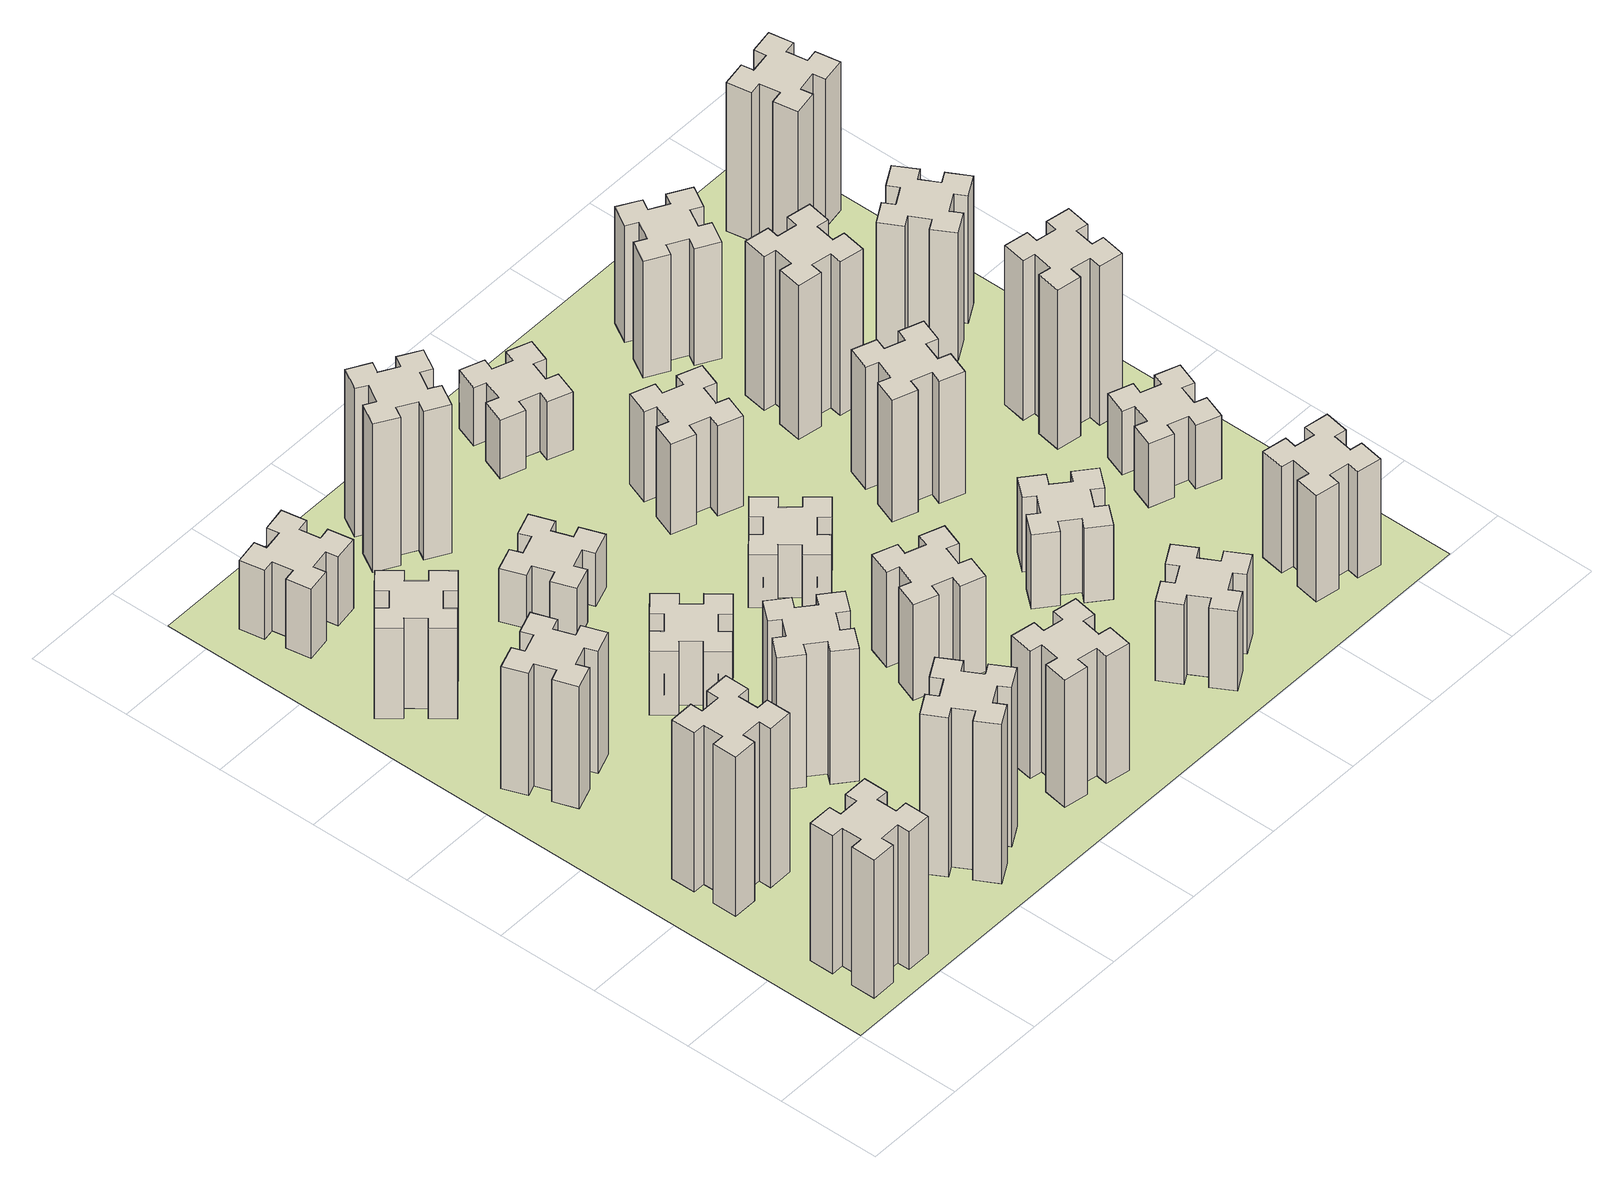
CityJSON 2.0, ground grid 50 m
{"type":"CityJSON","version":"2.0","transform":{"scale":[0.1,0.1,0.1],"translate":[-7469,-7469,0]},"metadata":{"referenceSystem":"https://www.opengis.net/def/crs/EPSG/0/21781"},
"CityObjects":{
"building1":{"type":"Building","attributes":{"class":"1000","function":"1000","usage":"1000","yearOfConstruction":2016,"roofType":"1000","measuredHeight":78,"storeysAboveGround":30,"storeysBelowGround":0},"geometry":[{"type":"Solid","lod":"1","boundaries":[[[[0,1,2,3,4,5,6,7,8,9,10,11,12,13,14,15,16,17,18,19]],[[17,16,20,21]],[[16,15,22,20]],[[15,14,23,22]],[[14,13,24,23]],[[13,12,25,24]],[[12,11,26,25]],[[11,10,27,26]],[[10,9,28,27]],[[9,8,29,28]],[[8,7,30,29]],[[7,6,31,30]],[[6,5,32,31]],[[5,4,33,32]],[[4,3,34,33]],[[3,2,35,34]],[[2,1,36,35]],[[1,0,37,36]],[[0,19,38,37]],[[19,18,39,38]],[[18,17,21,39]],[[24,25,26,27,28,29,30,31,32,33,34,35,36,37,38,39,21,20,22,23]]]]}]},
"building2":{"type":"Building","attributes":{"class":"1000","function":"1000","usage":"1000","yearOfConstruction":2016,"roofType":"1000","measuredHeight":90,"storeysAboveGround":30,"storeysBelowGround":0},"geometry":[{"type":"Solid","lod":"1","boundaries":[[[[40,41,42,43,44,45,46,47,48,49,50,51,52,53,54,55,56,57,58,59]],[[57,56,60,61]],[[56,55,62,60]],[[55,54,63,62]],[[54,53,64,63]],[[53,52,65,64]],[[52,51,66,65]],[[51,50,67,66]],[[50,49,68,67]],[[49,48,69,68]],[[48,47,70,69]],[[47,46,71,70]],[[46,45,72,71]],[[45,44,73,72]],[[44,43,74,73]],[[43,42,75,74]],[[42,41,76,75]],[[41,40,77,76]],[[40,59,78,77]],[[59,58,79,78]],[[58,57,61,79]],[[64,65,66,67,68,69,70,71,72,73,74,75,76,77,78,79,61,60,62,63]]]]}]},
"building3":{"type":"Building","attributes":{"class":"1000","function":"1000","usage":"1000","yearOfConstruction":2016,"roofType":"1000","measuredHeight":69,"storeysAboveGround":30,"storeysBelowGround":0},"geometry":[{"type":"Solid","lod":"1","boundaries":[[[[80,81,82,83,84,85,86,87,88,89,90,91,92,93,94,95,96,97,98,99]],[[97,96,100,101]],[[96,95,102,100]],[[95,94,103,102]],[[94,93,104,103]],[[93,92,105,104]],[[92,91,106,105]],[[91,90,107,106]],[[90,89,108,107]],[[89,88,109,108]],[[88,87,110,109]],[[87,86,111,110]],[[86,85,112,111]],[[85,84,113,112]],[[84,83,114,113]],[[83,82,115,114]],[[82,81,116,115]],[[81,80,117,116]],[[80,99,118,117]],[[99,98,119,118]],[[98,97,101,119]],[[104,105,106,107,108,109,110,111,112,113,114,115,116,117,118,119,101,100,102,103]]]]}]},
"building4":{"type":"Building","attributes":{"class":"1000","function":"1000","usage":"1000","yearOfConstruction":2016,"roofType":"1000","measuredHeight":51,"storeysAboveGround":30,"storeysBelowGround":0},"geometry":[{"type":"Solid","lod":"1","boundaries":[[[[120,121,122,123,124,125,126,127,128,129,130,131,132,133,134,135,136,137,138,139]],[[137,136,140,141]],[[136,135,142,140]],[[135,134,143,142]],[[134,133,144,143]],[[133,132,145,144]],[[132,131,146,145]],[[131,130,147,146]],[[130,129,148,147]],[[129,128,149,148]],[[128,127,150,149]],[[127,126,151,150]],[[126,125,152,151]],[[125,124,153,152]],[[124,123,154,153]],[[123,122,155,154]],[[122,121,156,155]],[[121,120,157,156]],[[120,139,158,157]],[[139,138,159,158]],[[138,137,141,159]],[[144,145,146,147,148,149,150,151,152,153,154,155,156,157,158,159,141,140,142,143]]]]}]},
"building5":{"type":"Building","attributes":{"class":"1000","function":"1000","usage":"1000","yearOfConstruction":2016,"roofType":"1000","measuredHeight":90,"storeysAboveGround":30,"storeysBelowGround":0},"geometry":[{"type":"Solid","lod":"1","boundaries":[[[[160,161,162,163,164,165,166,167,168,169,170,171,172,173,174,175,176,177,178,179]],[[177,176,180,181]],[[176,175,182,180]],[[175,174,183,182]],[[174,173,184,183]],[[173,172,185,184]],[[172,171,186,185]],[[171,170,187,186]],[[170,169,188,187]],[[169,168,189,188]],[[168,167,190,189]],[[167,166,191,190]],[[166,165,192,191]],[[165,164,193,192]],[[164,163,194,193]],[[163,162,195,194]],[[162,161,196,195]],[[161,160,197,196]],[[160,179,198,197]],[[179,178,199,198]],[[178,177,181,199]],[[184,185,186,187,188,189,190,191,192,193,194,195,196,197,198,199,181,180,182,183]]]]}]},
"building6":{"type":"Building","attributes":{"class":"1000","function":"1000","usage":"1000","yearOfConstruction":2016,"roofType":"1000","measuredHeight":39,"storeysAboveGround":30,"storeysBelowGround":0},"geometry":[{"type":"Solid","lod":"1","boundaries":[[[[200,201,202,203,204,205,206,207,208,209,210,211,212,213,214,215,216,217,218,219]],[[217,216,220,221]],[[216,215,222,220]],[[215,214,223,222]],[[214,213,224,223]],[[213,212,225,224]],[[212,211,226,225]],[[211,210,227,226]],[[210,209,228,227]],[[209,208,229,228]],[[208,207,230,229]],[[207,206,231,230]],[[206,205,232,231]],[[205,204,233,232]],[[204,203,234,233]],[[203,202,235,234]],[[202,201,236,235]],[[201,200,237,236]],[[200,219,238,237]],[[219,218,239,238]],[[218,217,221,239]],[[224,225,226,227,228,229,230,231,232,233,234,235,236,237,238,239,221,220,222,223]]]]}]},
"building7":{"type":"Building","attributes":{"class":"1000","function":"1000","usage":"1000","yearOfConstruction":2016,"roofType":"1000","measuredHeight":75,"storeysAboveGround":30,"storeysBelowGround":0},"geometry":[{"type":"Solid","lod":"1","boundaries":[[[[240,241,242,243,244,245,246,247,248,249,250,251,252,253,254,255,256,257,258,259]],[[257,256,260,261]],[[256,255,262,260]],[[255,254,263,262]],[[254,253,264,263]],[[253,252,265,264]],[[252,251,266,265]],[[251,250,267,266]],[[250,249,268,267]],[[249,248,269,268]],[[248,247,270,269]],[[247,246,271,270]],[[246,245,272,271]],[[245,244,273,272]],[[244,243,274,273]],[[243,242,275,274]],[[242,241,276,275]],[[241,240,277,276]],[[240,259,278,277]],[[259,258,279,278]],[[258,257,261,279]],[[264,265,266,267,268,269,270,271,272,273,274,275,276,277,278,279,261,260,262,263]]]]}]},
"building8":{"type":"Building","attributes":{"class":"1000","function":"1000","usage":"1000","yearOfConstruction":2016,"roofType":"1000","measuredHeight":36,"storeysAboveGround":30,"storeysBelowGround":0},"geometry":[{"type":"Solid","lod":"1","boundaries":[[[[280,281,282,283,284,285,286,287,288,289,290,291,292,293,294,295,296,297,298,299]],[[297,296,300,301]],[[296,295,302,300]],[[295,294,303,302]],[[294,293,304,303]],[[293,292,305,304]],[[292,291,306,305]],[[291,290,307,306]],[[290,289,308,307]],[[289,288,309,308]],[[288,287,310,309]],[[287,286,311,310]],[[286,285,312,311]],[[285,284,313,312]],[[284,283,314,313]],[[283,282,315,314]],[[282,281,316,315]],[[281,280,317,316]],[[280,299,318,317]],[[299,298,319,318]],[[298,297,301,319]],[[304,305,306,307,308,309,310,311,312,313,314,315,316,317,318,319,301,300,302,303]]]]}]},
"building9":{"type":"Building","attributes":{"class":"1000","function":"1000","usage":"1000","yearOfConstruction":2016,"roofType":"1000","measuredHeight":72,"storeysAboveGround":30,"storeysBelowGround":0},"geometry":[{"type":"Solid","lod":"1","boundaries":[[[[320,321,322,323,324,325,326,327,328,329,330,331,332,333,334,335,336,337,338,339]],[[337,336,340,341]],[[336,335,342,340]],[[335,334,343,342]],[[334,333,344,343]],[[333,332,345,344]],[[332,331,346,345]],[[331,330,347,346]],[[330,329,348,347]],[[329,328,349,348]],[[328,327,350,349]],[[327,326,351,350]],[[326,325,352,351]],[[325,324,353,352]],[[324,323,354,353]],[[323,322,355,354]],[[322,321,356,355]],[[321,320,357,356]],[[320,339,358,357]],[[339,338,359,358]],[[338,337,341,359]],[[344,345,346,347,348,349,350,351,352,353,354,355,356,357,358,359,341,340,342,343]]]]}]},
"building10":{"type":"Building","attributes":{"class":"1000","function":"1000","usage":"1000","yearOfConstruction":2016,"roofType":"1000","measuredHeight":30,"storeysAboveGround":30,"storeysBelowGround":0},"geometry":[{"type":"Solid","lod":"1","boundaries":[[[[360,361,362,363,364,365,366,367,368,369,370,371,372,373,374,375,376,377,378,379]],[[377,376,380,381]],[[376,375,382,380]],[[375,374,383,382]],[[374,373,384,383]],[[373,372,385,384]],[[372,371,386,385]],[[371,370,387,386]],[[370,369,388,387]],[[369,368,389,388]],[[368,367,390,389]],[[367,366,391,390]],[[366,365,392,391]],[[365,364,393,392]],[[364,363,394,393]],[[363,362,395,394]],[[362,361,396,395]],[[361,360,397,396]],[[360,379,398,397]],[[379,378,399,398]],[[378,377,381,399]],[[384,385,386,387,388,389,390,391,392,393,394,395,396,397,398,399,381,380,382,383]]]]}]},
"building11":{"type":"Building","attributes":{"class":"1000","function":"1000","usage":"1000","yearOfConstruction":2016,"roofType":"1000","measuredHeight":84,"storeysAboveGround":30,"storeysBelowGround":0},"geometry":[{"type":"Solid","lod":"1","boundaries":[[[[400,401,402,403,404,405,406,407,408,409,410,411,412,413,414,415,416,417,418,419]],[[417,416,420,421]],[[416,415,422,420]],[[415,414,423,422]],[[414,413,424,423]],[[413,412,425,424]],[[412,411,426,425]],[[411,410,427,426]],[[410,409,428,427]],[[409,408,429,428]],[[408,407,430,429]],[[407,406,431,430]],[[406,405,432,431]],[[405,404,433,432]],[[404,403,434,433]],[[403,402,435,434]],[[402,401,436,435]],[[401,400,437,436]],[[400,419,438,437]],[[419,418,439,438]],[[418,417,421,439]],[[424,425,426,427,428,429,430,431,432,433,434,435,436,437,438,439,421,420,422,423]]]]}]},
"building12":{"type":"Building","attributes":{"class":"1000","function":"1000","usage":"1000","yearOfConstruction":2016,"roofType":"1000","measuredHeight":54,"storeysAboveGround":30,"storeysBelowGround":0},"geometry":[{"type":"Solid","lod":"1","boundaries":[[[[440,441,442,443,444,445,446,447,448,449,450,451,452,453,454,455,456,457,458,459]],[[457,456,460,461]],[[456,455,462,460]],[[455,454,463,462]],[[454,453,464,463]],[[453,452,465,464]],[[452,451,466,465]],[[451,450,467,466]],[[450,449,468,467]],[[449,448,469,468]],[[448,447,470,469]],[[447,446,471,470]],[[446,445,472,471]],[[445,444,473,472]],[[444,443,474,473]],[[443,442,475,474]],[[442,441,476,475]],[[441,440,477,476]],[[440,459,478,477]],[[459,458,479,478]],[[458,457,461,479]],[[464,465,466,467,468,469,470,471,472,473,474,475,476,477,478,479,461,460,462,463]]]]}]},
"building13":{"type":"Building","attributes":{"class":"1000","function":"1000","usage":"1000","yearOfConstruction":2016,"roofType":"1000","measuredHeight":30,"storeysAboveGround":30,"storeysBelowGround":0},"geometry":[{"type":"Solid","lod":"1","boundaries":[[[[480,481,482,483,484,485,486,487,488,489,490,491,492,493,494,495,496,497,498,499]],[[497,496,500,501]],[[496,495,502,500]],[[495,494,503,502]],[[494,493,504,503]],[[493,492,505,504]],[[492,491,506,505]],[[491,490,507,506]],[[490,489,508,507]],[[489,488,509,508]],[[488,487,510,509]],[[487,486,511,510]],[[486,485,512,511]],[[485,484,513,512]],[[484,483,514,513]],[[483,482,515,514]],[[482,481,516,515]],[[481,480,517,516]],[[480,499,518,517]],[[499,498,519,518]],[[498,497,501,519]],[[504,505,506,507,508,509,510,511,512,513,514,515,516,517,518,519,501,500,502,503]]]]}]},
"building14":{"type":"Building","attributes":{"class":"1000","function":"1000","usage":"1000","yearOfConstruction":2016,"roofType":"1000","measuredHeight":45,"storeysAboveGround":30,"storeysBelowGround":0},"geometry":[{"type":"Solid","lod":"1","boundaries":[[[[520,521,522,523,524,525,526,527,528,529,530,531,532,533,534,535,536,537,538,539]],[[537,536,540,541]],[[536,535,542,540]],[[535,534,543,542]],[[534,533,544,543]],[[533,532,545,544]],[[532,531,546,545]],[[531,530,547,546]],[[530,529,548,547]],[[529,528,549,548]],[[528,527,550,549]],[[527,526,551,550]],[[526,525,552,551]],[[525,524,553,552]],[[524,523,554,553]],[[523,522,555,554]],[[522,521,556,555]],[[521,520,557,556]],[[520,539,558,557]],[[539,538,559,558]],[[538,537,541,559]],[[544,545,546,547,548,549,550,551,552,553,554,555,556,557,558,559,541,540,542,543]]]]}]},
"building15":{"type":"Building","attributes":{"class":"1000","function":"1000","usage":"1000","yearOfConstruction":2016,"roofType":"1000","measuredHeight":51,"storeysAboveGround":30,"storeysBelowGround":0},"geometry":[{"type":"Solid","lod":"1","boundaries":[[[[560,561,562,563,564,565,566,567,568,569,570,571,572,573,574,575,576,577,578,579]],[[577,576,580,581]],[[576,575,582,580]],[[575,574,583,582]],[[574,573,584,583]],[[573,572,585,584]],[[572,571,586,585]],[[571,570,587,586]],[[570,569,588,587]],[[569,568,589,588]],[[568,567,590,589]],[[567,566,591,590]],[[566,565,592,591]],[[565,564,593,592]],[[564,563,594,593]],[[563,562,595,594]],[[562,561,596,595]],[[561,560,597,596]],[[560,579,598,597]],[[579,578,599,598]],[[578,577,581,599]],[[584,585,586,587,588,589,590,591,592,593,594,595,596,597,598,599,581,580,582,583]]]]}]},
"building16":{"type":"Building","attributes":{"class":"1000","function":"1000","usage":"1000","yearOfConstruction":2016,"roofType":"1000","measuredHeight":33,"storeysAboveGround":30,"storeysBelowGround":0},"geometry":[{"type":"Solid","lod":"1","boundaries":[[[[600,601,602,603,604,605,606,607,608,609,610,611,612,613,614,615,616,617,618,619]],[[617,616,620,621]],[[616,615,622,620]],[[615,614,623,622]],[[614,613,624,623]],[[613,612,625,624]],[[612,611,626,625]],[[611,610,627,626]],[[610,609,628,627]],[[609,608,629,628]],[[608,607,630,629]],[[607,606,631,630]],[[606,605,632,631]],[[605,604,633,632]],[[604,603,634,633]],[[603,602,635,634]],[[602,601,636,635]],[[601,600,637,636]],[[600,619,638,637]],[[619,618,639,638]],[[618,617,621,639]],[[624,625,626,627,628,629,630,631,632,633,634,635,636,637,638,639,621,620,622,623]]]]}]},
"building17":{"type":"Building","attributes":{"class":"1000","function":"1000","usage":"1000","yearOfConstruction":2016,"roofType":"1000","measuredHeight":42,"storeysAboveGround":30,"storeysBelowGround":0},"geometry":[{"type":"Solid","lod":"1","boundaries":[[[[640,641,642,643,644,645,646,647,648,649,650,651,652,653,654,655,656,657,658,659]],[[657,656,660,661]],[[656,655,662,660]],[[655,654,663,662]],[[654,653,664,663]],[[653,652,665,664]],[[652,651,666,665]],[[651,650,667,666]],[[650,649,668,667]],[[649,648,669,668]],[[648,647,670,669]],[[647,646,671,670]],[[646,645,672,671]],[[645,644,673,672]],[[644,643,674,673]],[[643,642,675,674]],[[642,641,676,675]],[[641,640,677,676]],[[640,659,678,677]],[[659,658,679,678]],[[658,657,661,679]],[[664,665,666,667,668,669,670,671,672,673,674,675,676,677,678,679,661,660,662,663]]]]}]},
"building18":{"type":"Building","attributes":{"class":"1000","function":"1000","usage":"1000","yearOfConstruction":2016,"roofType":"1000","measuredHeight":69,"storeysAboveGround":30,"storeysBelowGround":0},"geometry":[{"type":"Solid","lod":"1","boundaries":[[[[680,681,682,683,684,685,686,687,688,689,690,691,692,693,694,695,696,697,698,699]],[[697,696,700,701]],[[696,695,702,700]],[[695,694,703,702]],[[694,693,704,703]],[[693,692,705,704]],[[692,691,706,705]],[[691,690,707,706]],[[690,689,708,707]],[[689,688,709,708]],[[688,687,710,709]],[[687,686,711,710]],[[686,685,712,711]],[[685,684,713,712]],[[684,683,714,713]],[[683,682,715,714]],[[682,681,716,715]],[[681,680,717,716]],[[680,699,718,717]],[[699,698,719,718]],[[698,697,701,719]],[[704,705,706,707,708,709,710,711,712,713,714,715,716,717,718,719,701,700,702,703]]]]}]},
"building19":{"type":"Building","attributes":{"class":"1000","function":"1000","usage":"1000","yearOfConstruction":2016,"roofType":"1000","measuredHeight":60,"storeysAboveGround":30,"storeysBelowGround":0},"geometry":[{"type":"Solid","lod":"1","boundaries":[[[[720,721,722,723,724,725,726,727,728,729,730,731,732,733,734,735,736,737,738,739]],[[737,736,740,741]],[[736,735,742,740]],[[735,734,743,742]],[[734,733,744,743]],[[733,732,745,744]],[[732,731,746,745]],[[731,730,747,746]],[[730,729,748,747]],[[729,728,749,748]],[[728,727,750,749]],[[727,726,751,750]],[[726,725,752,751]],[[725,724,753,752]],[[724,723,754,753]],[[723,722,755,754]],[[722,721,756,755]],[[721,720,757,756]],[[720,739,758,757]],[[739,738,759,758]],[[738,737,741,759]],[[744,745,746,747,748,749,750,751,752,753,754,755,756,757,758,759,741,740,742,743]]]]}]},
"building20":{"type":"Building","attributes":{"class":"1000","function":"1000","usage":"1000","yearOfConstruction":2016,"roofType":"1000","measuredHeight":87,"storeysAboveGround":30,"storeysBelowGround":0},"geometry":[{"type":"Solid","lod":"1","boundaries":[[[[760,761,762,763,764,765,766,767,768,769,770,771,772,773,774,775,776,777,778,779]],[[777,776,780,781]],[[776,775,782,780]],[[775,774,783,782]],[[774,773,784,783]],[[773,772,785,784]],[[772,771,786,785]],[[771,770,787,786]],[[770,769,788,787]],[[769,768,789,788]],[[768,767,790,789]],[[767,766,791,790]],[[766,765,792,791]],[[765,764,793,792]],[[764,763,794,793]],[[763,762,795,794]],[[762,761,796,795]],[[761,760,797,796]],[[760,779,798,797]],[[779,778,799,798]],[[778,777,781,799]],[[784,785,786,787,788,789,790,791,792,793,794,795,796,797,798,799,781,780,782,783]]]]}]},
"building21":{"type":"Building","attributes":{"class":"1000","function":"1000","usage":"1000","yearOfConstruction":2016,"roofType":"1000","measuredHeight":66,"storeysAboveGround":30,"storeysBelowGround":0},"geometry":[{"type":"Solid","lod":"1","boundaries":[[[[800,801,802,803,804,805,806,807,808,809,810,811,812,813,814,815,816,817,818,819]],[[817,816,820,821]],[[816,815,822,820]],[[815,814,823,822]],[[814,813,824,823]],[[813,812,825,824]],[[812,811,826,825]],[[811,810,827,826]],[[810,809,828,827]],[[809,808,829,828]],[[808,807,830,829]],[[807,806,831,830]],[[806,805,832,831]],[[805,804,833,832]],[[804,803,834,833]],[[803,802,835,834]],[[802,801,836,835]],[[801,800,837,836]],[[800,819,838,837]],[[819,818,839,838]],[[818,817,821,839]],[[824,825,826,827,828,829,830,831,832,833,834,835,836,837,838,839,821,820,822,823]]]]}]},
"building22":{"type":"Building","attributes":{"class":"1000","function":"1000","usage":"1000","yearOfConstruction":2016,"roofType":"1000","measuredHeight":36,"storeysAboveGround":30,"storeysBelowGround":0},"geometry":[{"type":"Solid","lod":"1","boundaries":[[[[840,841,842,843,844,845,846,847,848,849,850,851,852,853,854,855,856,857,858,859]],[[857,856,860,861]],[[856,855,862,860]],[[855,854,863,862]],[[854,853,864,863]],[[853,852,865,864]],[[852,851,866,865]],[[851,850,867,866]],[[850,849,868,867]],[[849,848,869,868]],[[848,847,870,869]],[[847,846,871,870]],[[846,845,872,871]],[[845,844,873,872]],[[844,843,874,873]],[[843,842,875,874]],[[842,841,876,875]],[[841,840,877,876]],[[840,859,878,877]],[[859,858,879,878]],[[858,857,861,879]],[[864,865,866,867,868,869,870,871,872,873,874,875,876,877,878,879,861,860,862,863]]]]}]},
"building23":{"type":"Building","attributes":{"class":"1000","function":"1000","usage":"1000","yearOfConstruction":2016,"roofType":"1000","measuredHeight":90,"storeysAboveGround":30,"storeysBelowGround":0},"geometry":[{"type":"Solid","lod":"1","boundaries":[[[[880,881,882,883,884,885,886,887,888,889,890,891,892,893,894,895,896,897,898,899]],[[897,896,900,901]],[[896,895,902,900]],[[895,894,903,902]],[[894,893,904,903]],[[893,892,905,904]],[[892,891,906,905]],[[891,890,907,906]],[[890,889,908,907]],[[889,888,909,908]],[[888,887,910,909]],[[887,886,911,910]],[[886,885,912,911]],[[885,884,913,912]],[[884,883,914,913]],[[883,882,915,914]],[[882,881,916,915]],[[881,880,917,916]],[[880,899,918,917]],[[899,898,919,918]],[[898,897,901,919]],[[904,905,906,907,908,909,910,911,912,913,914,915,916,917,918,919,901,900,902,903]]]]}]},
"building24":{"type":"Building","attributes":{"class":"1000","function":"1000","usage":"1000","yearOfConstruction":2016,"roofType":"1000","measuredHeight":72,"storeysAboveGround":30,"storeysBelowGround":0},"geometry":[{"type":"Solid","lod":"1","boundaries":[[[[920,921,922,923,924,925,926,927,928,929,930,931,932,933,934,935,936,937,938,939]],[[937,936,940,941]],[[936,935,942,940]],[[935,934,943,942]],[[934,933,944,943]],[[933,932,945,944]],[[932,931,946,945]],[[931,930,947,946]],[[930,929,948,947]],[[929,928,949,948]],[[928,927,950,949]],[[927,926,951,950]],[[926,925,952,951]],[[925,924,953,952]],[[924,923,954,953]],[[923,922,955,954]],[[922,921,956,955]],[[921,920,957,956]],[[920,939,958,957]],[[939,938,959,958]],[[938,937,941,959]],[[944,945,946,947,948,949,950,951,952,953,954,955,956,957,958,959,941,940,942,943]]]]}]},
"building25":{"type":"Building","attributes":{"class":"1000","function":"1000","usage":"1000","yearOfConstruction":2016,"roofType":"1000","measuredHeight":84,"storeysAboveGround":30,"storeysBelowGround":0},"geometry":[{"type":"Solid","lod":"1","boundaries":[[[[960,961,962,963,964,965,966,967,968,969,970,971,972,973,974,975,976,977,978,979]],[[977,976,980,981]],[[976,975,982,980]],[[975,974,983,982]],[[974,973,984,983]],[[973,972,985,984]],[[972,971,986,985]],[[971,970,987,986]],[[970,969,988,987]],[[969,968,989,988]],[[968,967,990,989]],[[967,966,991,990]],[[966,965,992,991]],[[965,964,993,992]],[[964,963,994,993]],[[963,962,995,994]],[[962,961,996,995]],[[961,960,997,996]],[[960,979,998,997]],[[979,978,999,998]],[[978,977,981,999]],[[984,985,986,987,988,989,990,991,992,993,994,995,996,997,998,999,981,980,982,983]]]]}]},
"landuse1":{"type":"LandUse","attributes":{"name":"plot1","function":"1010"},"geometry":[{"type":"MultiSurface","lod":"1","boundaries":[[[1000,1001,1002,1003]]]}]}
},
"vertices":[
[265,325,0],[265,225,0],[205,225,0],[205,105,0],[325,105,0],[325,165,0],[425,165,0],[425,105,0],[545,105,0],[545,225,0],[485,225,0],[485,325,0],[545,325,0],[545,445,0],[425,445,0],[425,385,0],[325,385,0],[325,445,0],[205,445,0],[205,325,0],[325,385,780],[325,445,780],[425,385,780],[425,445,780],[545,445,780],[545,325,780],[485,325,780],[485,225,780],[545,225,780],[545,105,780],[425,105,780],[425,165,780],[325,165,780],[325,105,780],[205,105,780],[205,225,780],[265,225,780],[265,325,780],[205,325,780],[205,445,780],
[265,1065,0],[265,965,0],[205,965,0],[205,845,0],[325,845,0],[325,905,0],[425,905,0],[425,845,0],[545,845,0],[545,965,0],[485,965,0],[485,1065,0],[545,1065,0],[545,1185,0],[425,1185,0],[425,1125,0],[325,1125,0],[325,1185,0],[205,1185,0],[205,1065,0],[325,1125,900],[325,1185,900],[425,1125,900],[425,1185,900],[545,1185,900],[545,1065,900],[485,1065,900],[485,965,900],[545,965,900],[545,845,900],[425,845,900],[425,905,900],[325,905,900],[325,845,900],[205,845,900],[205,965,900],[265,965,900],[265,1065,900],[205,1065,900],[205,1185,900],
[366,1835,0],[460,1869,0],[480,1813,0],[593,1854,0],[552,1967,0],[496,1946,0],[462,2040,0],[518,2060,0],[477,2173,0],[364,2132,0],[385,2076,0],[291,2042,0],[270,2098,0],[157,2057,0],[199,1944,0],[255,1965,0],[289,1871,0],[233,1850,0],[274,1737,0],[387,1779,0],[289,1871,690],[233,1850,690],[255,1965,690],[199,1944,690],[157,2057,690],[270,2098,690],[291,2042,690],[385,2076,690],[364,2132,690],[477,2173,690],[518,2060,690],[462,2040,690],[496,1946,690],[552,1967,690],[593,1854,690],[480,1813,690],[460,1869,690],[366,1835,690],[387,1779,690],[274,1737,690],
[343,2812,0],[266,2747,0],[228,2793,0],[136,2716,0],[213,2624,0],[259,2663,0],[323,2586,0],[277,2548,0],[354,2456,0],[446,2533,0],[408,2579,0],[484,2643,0],[523,2597,0],[615,2674,0],[538,2766,0],[492,2728,0],[427,2804,0],[473,2843,0],[396,2935,0],[304,2858,0],[427,2804,510],[473,2843,510],[492,2728,510],[538,2766,510],[615,2674,510],[523,2597,510],[484,2643,510],[408,2579,510],[446,2533,510],[354,2456,510],[277,2548,510],[323,2586,510],[259,2663,510],[213,2624,510],[136,2716,510],[228,2793,510],[266,2747,510],[343,2812,510],[304,2858,510],[396,2935,510],
[1127,255,0],[1214,305,0],[1244,253,0],[1348,313,0],[1288,417,0],[1236,387,0],[1186,474,0],[1238,504,0],[1178,608,0],[1074,548,0],[1104,496,0],[1017,446,0],[987,498,0],[883,438,0],[943,334,0],[995,364,0],[1045,277,0],[993,247,0],[1053,143,0],[1157,203,0],[1045,277,900],[993,247,900],[995,364,900],[943,334,900],[883,438,900],[987,498,900],[1017,446,900],[1104,496,900],[1074,548,900],[1178,608,900],[1238,504,900],[1186,474,900],[1236,387,900],[1288,417,900],[1348,313,900],[1244,253,900],[1214,305,900],[1127,255,900],[1157,203,900],[1053,143,900],
[492,3305,0],[475,3404,0],[534,3414,0],[513,3532,0],[395,3511,0],[405,3452,0],[307,3435,0],[297,3494,0],[178,3473,0],[199,3355,0],[258,3365,0],[276,3267,0],[217,3257,0],[237,3138,0],[356,3159,0],[345,3218,0],[444,3236,0],[454,3177,0],[572,3197,0],[551,3316,0],[444,3236,390],[454,3177,390],[345,3218,390],[356,3159,390],[237,3138,390],[217,3257,390],[276,3267,390],[258,3365,390],[199,3355,390],[178,3473,390],[297,3494,390],[307,3435,390],[405,3452,390],[395,3511,390],[513,3532,390],[534,3414,390],[475,3404,390],[492,3305,390],[551,3316,390],[572,3197,390],
[1224,1267,0],[1148,1332,0],[1186,1378,0],[1094,1455,0],[1017,1363,0],[1063,1324,0],[999,1248,0],[953,1286,0],[876,1194,0],[968,1117,0],[1006,1163,0],[1083,1099,0],[1044,1053,0],[1136,976,0],[1213,1068,0],[1167,1106,0],[1232,1183,0],[1278,1144,0],[1355,1236,0],[1263,1313,0],[1232,1183,750],[1278,1144,750],[1167,1106,750],[1213,1068,750],[1136,976,750],[1044,1053,750],[1083,1099,750],[1006,1163,750],[968,1117,750],[876,1194,750],[953,1286,750],[999,1248,750],[1063,1324,750],[1017,1363,750],[1094,1455,750],[1186,1378,750],[1148,1332,750],[1224,1267,750],[1263,1313,750],[1355,1236,750],
[1083,1972,0],[1006,1907,0],[968,1953,0],[876,1876,0],[953,1784,0],[999,1823,0],[1063,1746,0],[1017,1708,0],[1094,1616,0],[1186,1693,0],[1148,1739,0],[1224,1803,0],[1263,1757,0],[1355,1834,0],[1278,1926,0],[1232,1888,0],[1167,1964,0],[1213,2003,0],[1136,2095,0],[1044,2018,0],[1167,1964,360],[1213,2003,360],[1232,1888,360],[1278,1926,360],[1355,1834,360],[1263,1757,360],[1224,1803,360],[1148,1739,360],[1186,1693,360],[1094,1616,360],[1017,1708,360],[1063,1746,360],[999,1823,360],[953,1784,360],[876,1876,360],[968,1953,360],[1006,1907,360],[1083,1972,360],[1044,2018,360],[1136,2095,360],
[1855,307,0],[1872,405,0],[1931,395,0],[1952,513,0],[1834,534,0],[1824,475,0],[1725,492,0],[1736,551,0],[1617,572,0],[1597,454,0],[1656,444,0],[1638,345,0],[1579,356,0],[1558,237,0],[1677,217,0],[1687,276,0],[1785,258,0],[1775,199,0],[1893,178,0],[1914,297,0],[1785,258,720],[1775,199,720],[1687,276,720],[1677,217,720],[1558,237,720],[1579,356,720],[1638,345,720],[1656,444,720],[1597,454,720],[1617,572,720],[1736,551,720],[1725,492,720],[1824,475,720],[1834,534,720],[1952,513,720],[1931,395,720],[1872,405,720],[1855,307,720],[1914,297,720],[1893,178,720],
[1106,2475,0],[1200,2509,0],[1220,2453,0],[1333,2494,0],[1292,2607,0],[1236,2586,0],[1202,2680,0],[1258,2700,0],[1217,2813,0],[1104,2772,0],[1125,2716,0],[1031,2682,0],[1010,2738,0],[897,2697,0],[939,2584,0],[995,2605,0],[1029,2511,0],[973,2490,0],[1014,2377,0],[1127,2419,0],[1029,2511,300],[973,2490,300],[995,2605,300],[939,2584,300],[897,2697,300],[1010,2738,300],[1031,2682,300],[1125,2716,300],[1104,2772,300],[1217,2813,300],[1258,2700,300],[1202,2680,300],[1236,2586,300],[1292,2607,300],[1333,2494,300],[1220,2453,300],[1200,2509,300],[1106,2475,300],[1127,2419,300],[1014,2377,300],
[917,3265,0],[1004,3215,0],[974,3163,0],[1078,3103,0],[1138,3207,0],[1086,3237,0],[1136,3324,0],[1188,3294,0],[1248,3398,0],[1144,3458,0],[1114,3406,0],[1027,3456,0],[1057,3508,0],[953,3568,0],[893,3464,0],[945,3434,0],[895,3347,0],[843,3377,0],[783,3273,0],[887,3213,0],[895,3347,840],[843,3377,840],[945,3434,840],[893,3464,840],[953,3568,840],[1057,3508,840],[1027,3456,840],[1114,3406,840],[1144,3458,840],[1248,3398,840],[1188,3294,840],[1136,3324,840],[1086,3237,840],[1138,3207,840],[1078,3103,840],[974,3163,840],[1004,3215,840],[917,3265,840],[887,3213,840],[783,3273,840],
[1769,1300,0],[1735,1206,0],[1679,1227,0],[1637,1114,0],[1750,1073,0],[1771,1129,0],[1865,1095,0],[1844,1039,0],[1957,997,0],[1998,1110,0],[1942,1131,0],[1976,1225,0],[2032,1204,0],[2073,1317,0],[1960,1358,0],[1940,1302,0],[1846,1336,0],[1867,1392,0],[1754,1433,0],[1713,1320,0],[1846,1336,540],[1867,1392,540],[1940,1302,540],[1960,1358,540],[2073,1317,540],[2032,1204,540],[1976,1225,540],[1942,1131,540],[1998,1110,540],[1957,997,540],[1844,1039,540],[1865,1095,540],[1771,1129,540],[1750,1073,540],[1637,1114,540],[1679,1227,540],[1735,1206,540],[1769,1300,540],[1713,1320,540],[1754,1433,540],
[1972,1988,0],[1907,2064,0],[1953,2103,0],[1876,2195,0],[1784,2118,0],[1823,2072,0],[1746,2007,0],[1708,2053,0],[1616,1976,0],[1693,1884,0],[1739,1923,0],[1803,1846,0],[1757,1808,0],[1834,1716,0],[1926,1793,0],[1888,1839,0],[1964,1903,0],[2003,1857,0],[2095,1934,0],[2018,2026,0],[1964,1903,300],[2003,1857,300],[1888,1839,300],[1926,1793,300],[1834,1716,300],[1757,1808,300],[1803,1846,300],[1739,1923,300],[1693,1884,300],[1616,1976,300],[1708,2053,300],[1746,2007,300],[1823,2072,300],[1784,2118,300],[1876,2195,300],[1953,2103,300],[1907,2064,300],[1972,1988,300],[2018,2026,300],[2095,1934,300],
[2475,364,0],[2525,277,0],[2473,247,0],[2533,143,0],[2637,203,0],[2607,255,0],[2694,305,0],[2724,253,0],[2828,313,0],[2768,417,0],[2716,387,0],[2666,474,0],[2718,504,0],[2658,608,0],[2554,548,0],[2584,496,0],[2497,446,0],[2467,498,0],[2363,438,0],[2423,334,0],[2497,446,450],[2467,498,450],[2584,496,450],[2554,548,450],[2658,608,450],[2718,504,450],[2666,474,450],[2716,387,450],[2768,417,450],[2828,313,450],[2724,253,450],[2694,305,450],[2607,255,450],[2637,203,450],[2533,143,450],[2473,247,450],[2525,277,450],[2475,364,450],[2423,334,450],[2363,438,450],
[2040,2682,0],[1946,2716,0],[1967,2772,0],[1854,2813,0],[1813,2700,0],[1869,2680,0],[1835,2586,0],[1779,2607,0],[1737,2494,0],[1850,2453,0],[1871,2509,0],[1965,2475,0],[1944,2419,0],[2057,2377,0],[2098,2490,0],[2042,2511,0],[2076,2605,0],[2132,2584,0],[2173,2697,0],[2060,2738,0],[2076,2605,510],[2132,2584,510],[2042,2511,510],[2098,2490,510],[2057,2377,510],[1944,2419,510],[1965,2475,510],[1871,2509,510],[1850,2453,510],[1737,2494,510],[1779,2607,510],[1835,2586,510],[1869,2680,510],[1813,2700,510],[1854,2813,510],[1967,2772,510],[1946,2716,510],[2040,2682,510],[2060,2738,510],[2173,2697,510],
[1671,3249,0],[1765,3215,0],[1744,3159,0],[1857,3117,0],[1898,3230,0],[1842,3251,0],[1876,3345,0],[1932,3324,0],[1973,3437,0],[1860,3478,0],[1840,3422,0],[1746,3456,0],[1767,3512,0],[1654,3553,0],[1613,3440,0],[1669,3420,0],[1635,3326,0],[1579,3347,0],[1537,3234,0],[1650,3193,0],[1635,3326,330],[1579,3347,330],[1669,3420,330],[1613,3440,330],[1654,3553,330],[1767,3512,330],[1746,3456,330],[1840,3422,330],[1860,3478,330],[1973,3437,330],[1932,3324,330],[1876,3345,330],[1842,3251,330],[1898,3230,330],[1857,3117,330],[1744,3159,330],[1765,3215,330],[1671,3249,330],[1650,3193,330],[1537,3234,330],
[2647,1006,0],[2712,1083,0],[2758,1044,0],[2835,1136,0],[2743,1213,0],[2704,1167,0],[2628,1232,0],[2666,1278,0],[2574,1355,0],[2497,1263,0],[2543,1224,0],[2479,1148,0],[2433,1186,0],[2356,1094,0],[2448,1017,0],[2486,1063,0],[2563,999,0],[2524,953,0],[2616,876,0],[2693,968,0],[2563,999,420],[2524,953,420],[2486,1063,420],[2448,1017,420],[2356,1094,420],[2433,1186,420],[2479,1148,420],[2543,1224,420],[2497,1263,420],[2574,1355,420],[2666,1278,420],[2628,1232,420],[2704,1167,420],[2743,1213,420],[2835,1136,420],[2758,1044,420],[2712,1083,420],[2647,1006,420],[2693,968,420],[2616,876,420],
[2682,1871,0],[2716,1965,0],[2772,1944,0],[2813,2057,0],[2700,2098,0],[2680,2042,0],[2586,2076,0],[2607,2132,0],[2494,2173,0],[2453,2060,0],[2509,2040,0],[2475,1946,0],[2419,1967,0],[2377,1854,0],[2490,1813,0],[2511,1869,0],[2605,1835,0],[2584,1779,0],[2697,1737,0],[2738,1850,0],[2605,1835,690],[2584,1779,690],[2511,1869,690],[2490,1813,690],[2377,1854,690],[2419,1967,690],[2475,1946,690],[2509,2040,690],[2453,2060,690],[2494,2173,690],[2607,2132,690],[2586,2076,690],[2680,2042,690],[2700,2098,690],[2813,2057,690],[2772,1944,690],[2716,1965,690],[2682,1871,690],[2738,1850,690],[2697,1737,690],
[3435,307,0],[3452,405,0],[3511,395,0],[3532,513,0],[3414,534,0],[3404,475,0],[3305,492,0],[3316,551,0],[3197,572,0],[3177,454,0],[3236,444,0],[3218,345,0],[3159,356,0],[3138,237,0],[3257,217,0],[3267,276,0],[3365,258,0],[3355,199,0],[3473,178,0],[3494,297,0],[3365,258,600],[3355,199,600],[3267,276,600],[3257,217,600],[3138,237,600],[3159,356,600],[3218,345,600],[3236,444,600],[3177,454,600],[3197,572,600],[3316,551,600],[3305,492,600],[3404,475,600],[3414,534,600],[3532,513,600],[3511,395,600],[3452,405,600],[3435,307,600],[3494,297,600],[3473,178,600],
[2627,2496,0],[2725,2478,0],[2715,2419,0],[2833,2398,0],[2854,2517,0],[2795,2527,0],[2812,2625,0],[2871,2615,0],[2892,2733,0],[2774,2754,0],[2764,2695,0],[2665,2712,0],[2676,2771,0],[2557,2792,0],[2537,2674,0],[2596,2664,0],[2578,2565,0],[2519,2576,0],[2498,2457,0],[2617,2437,0],[2578,2565,870],[2519,2576,870],[2596,2664,870],[2537,2674,870],[2557,2792,870],[2676,2771,870],[2665,2712,870],[2764,2695,870],[2774,2754,870],[2892,2733,870],[2871,2615,870],[2812,2625,870],[2795,2527,870],[2854,2517,870],[2833,2398,870],[2715,2419,870],[2725,2478,870],[2627,2496,870],[2617,2437,870],[2498,2457,870],
[2694,3306,0],[2607,3356,0],[2637,3408,0],[2533,3468,0],[2473,3364,0],[2525,3334,0],[2475,3247,0],[2423,3277,0],[2363,3173,0],[2467,3113,0],[2497,3165,0],[2584,3115,0],[2554,3063,0],[2658,3003,0],[2718,3107,0],[2666,3137,0],[2716,3224,0],[2768,3194,0],[2828,3298,0],[2724,3358,0],[2716,3224,660],[2768,3194,660],[2666,3137,660],[2718,3107,660],[2658,3003,660],[2554,3063,660],[2584,3115,660],[2497,3165,660],[2467,3113,660],[2363,3173,660],[2423,3277,660],[2475,3247,660],[2525,3334,660],[2473,3364,660],[2533,3468,660],[2637,3408,660],[2607,3356,660],[2694,3306,660],[2724,3358,660],[2828,3298,660],
[3251,1129,0],[3345,1095,0],[3324,1039,0],[3437,997,0],[3478,1110,0],[3422,1131,0],[3456,1225,0],[3512,1204,0],[3553,1317,0],[3440,1358,0],[3420,1302,0],[3326,1336,0],[3347,1392,0],[3234,1433,0],[3193,1320,0],[3249,1300,0],[3215,1206,0],[3159,1227,0],[3117,1114,0],[3230,1073,0],[3215,1206,360],[3159,1227,360],[3249,1300,360],[3193,1320,360],[3234,1433,360],[3347,1392,360],[3326,1336,360],[3420,1302,360],[3440,1358,360],[3553,1317,360],[3512,1204,360],[3456,1225,360],[3422,1131,360],[3478,1110,360],[3437,997,360],[3324,1039,360],[3345,1095,360],[3251,1129,360],[3230,1073,360],[3117,1114,360],
[3267,1656,0],[3365,1638,0],[3355,1579,0],[3473,1558,0],[3494,1677,0],[3435,1687,0],[3452,1785,0],[3511,1775,0],[3532,1893,0],[3414,1914,0],[3404,1855,0],[3305,1872,0],[3316,1931,0],[3197,1952,0],[3177,1834,0],[3236,1824,0],[3218,1725,0],[3159,1736,0],[3138,1617,0],[3257,1597,0],[3218,1725,900],[3159,1736,900],[3236,1824,900],[3177,1834,900],[3197,1952,900],[3316,1931,900],[3305,1872,900],[3404,1855,900],[3414,1914,900],[3532,1893,900],[3511,1775,900],[3452,1785,900],[3435,1687,900],[3494,1677,900],[3473,1558,900],[3355,1579,900],[3365,1638,900],[3267,1656,900],[3257,1597,900],[3138,1617,900],
[3456,2507,0],[3406,2594,0],[3458,2624,0],[3398,2728,0],[3294,2668,0],[3324,2616,0],[3237,2566,0],[3207,2618,0],[3103,2558,0],[3163,2454,0],[3215,2484,0],[3265,2397,0],[3213,2367,0],[3273,2263,0],[3377,2323,0],[3347,2375,0],[3434,2425,0],[3464,2373,0],[3568,2433,0],[3508,2537,0],[3434,2425,720],[3464,2373,720],[3347,2375,720],[3377,2323,720],[3273,2263,720],[3213,2367,720],[3265,2397,720],[3215,2484,720],[3163,2454,720],[3103,2558,720],[3207,2618,720],[3237,2566,720],[3324,2616,720],[3294,2668,720],[3398,2728,720],[3458,2624,720],[3406,2594,720],[3456,2507,720],[3508,2537,720],[3568,2433,720],
[3552,3305,0],[3535,3404,0],[3594,3414,0],[3573,3532,0],[3455,3511,0],[3465,3452,0],[3367,3435,0],[3357,3494,0],[3238,3473,0],[3259,3355,0],[3318,3365,0],[3336,3267,0],[3277,3257,0],[3297,3138,0],[3416,3159,0],[3405,3218,0],[3504,3236,0],[3514,3177,0],[3632,3197,0],[3611,3316,0],[3504,3236,840],[3514,3177,840],[3405,3218,840],[3416,3159,840],[3297,3138,840],[3277,3257,840],[3336,3267,840],[3318,3365,840],[3259,3355,840],[3238,3473,840],[3357,3494,840],[3367,3435,840],[3465,3452,840],[3455,3511,840],[3573,3532,840],[3594,3414,840],[3535,3404,840],[3552,3305,840],[3611,3316,840],[3632,3197,840],
[5,3705,0],[3705,3705,0],[3705,5,0],[5,5,0]
]}
